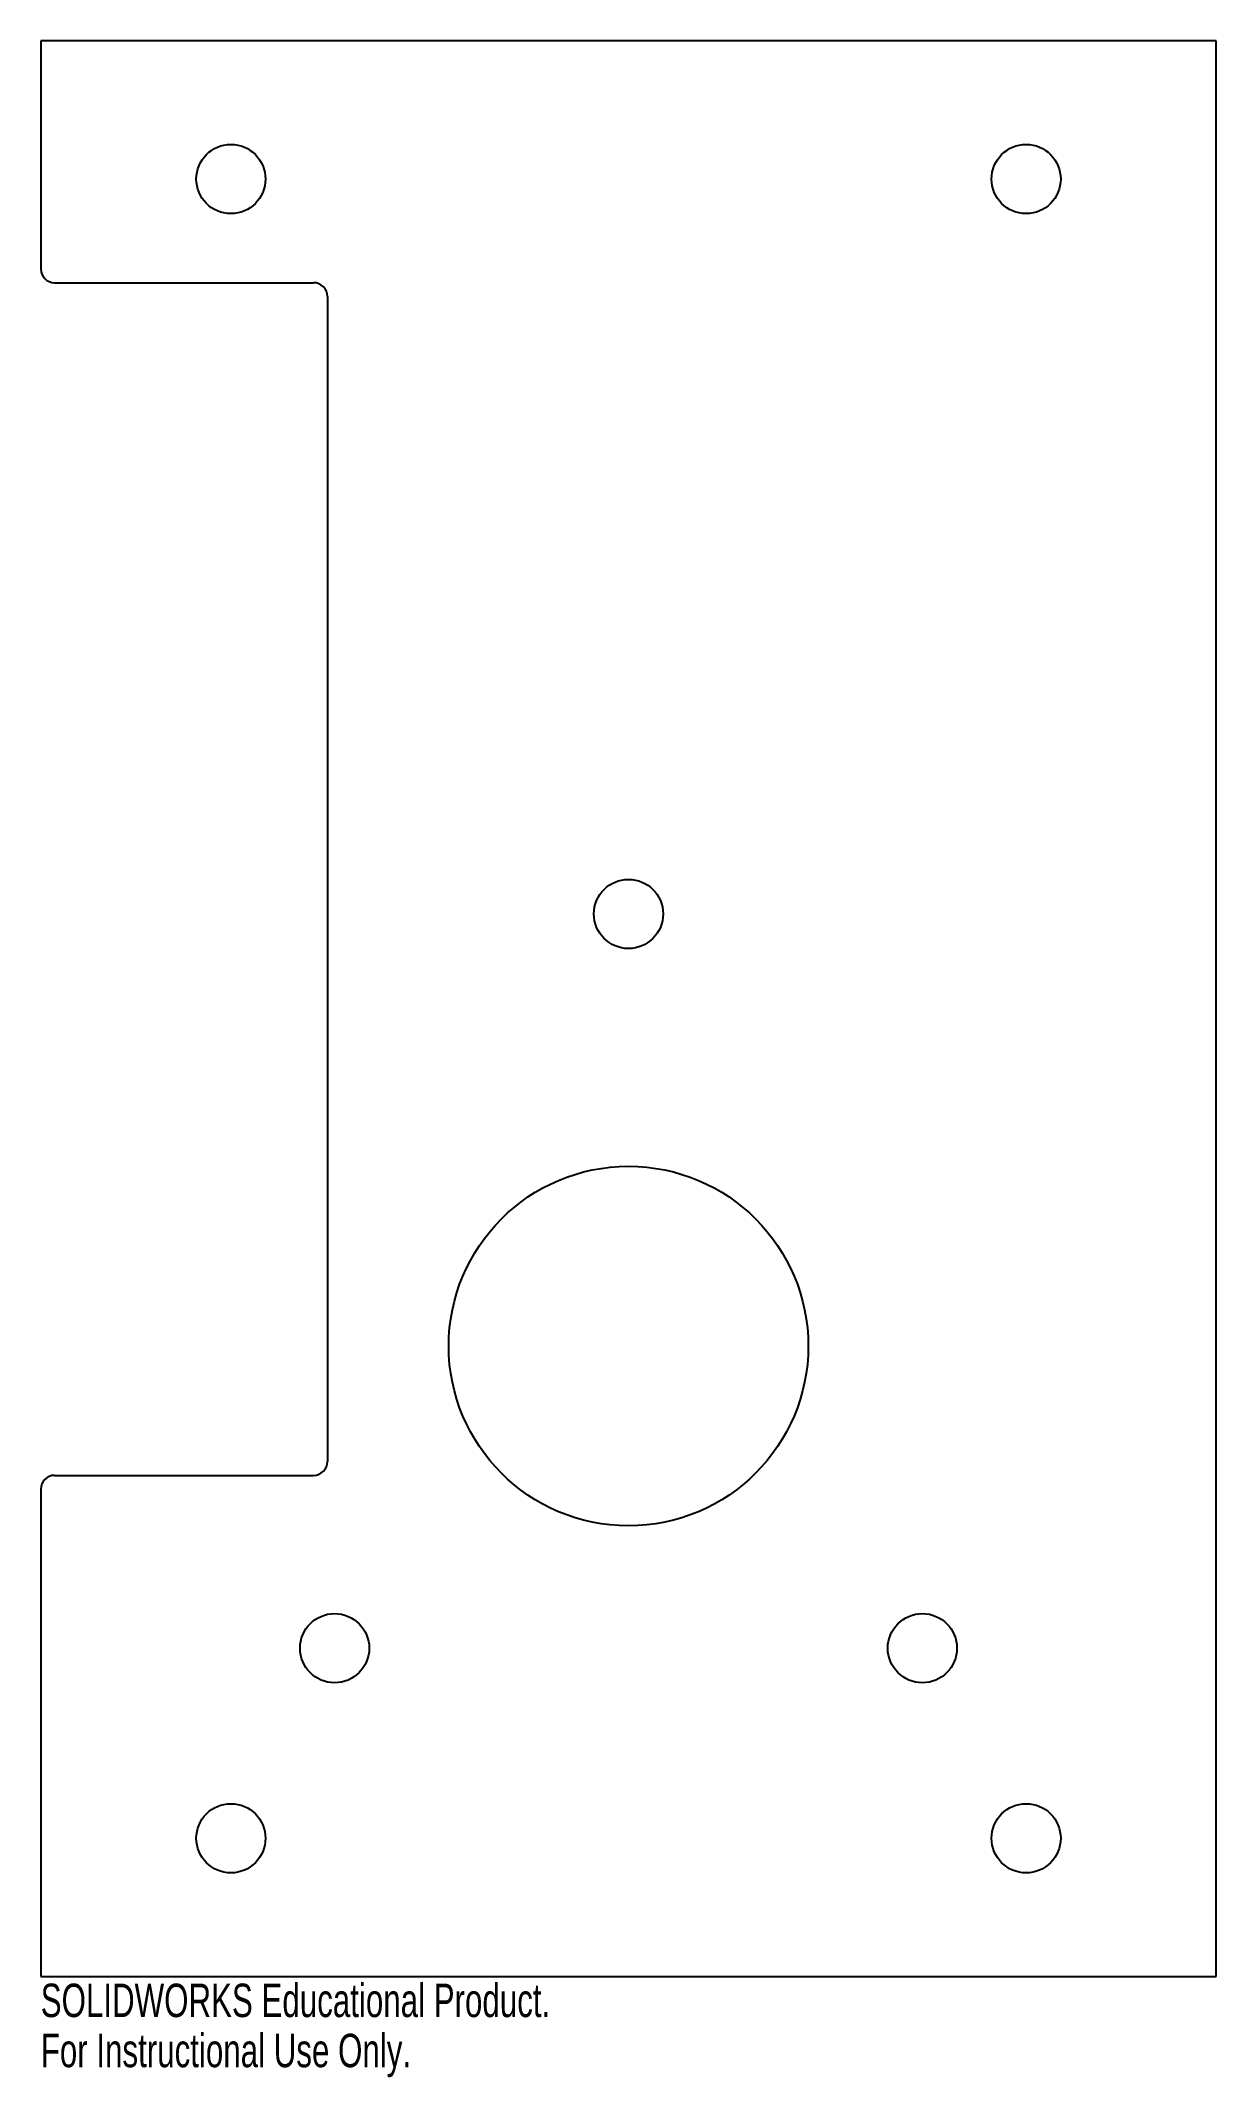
# Model space of a CAD drawing. Header units: millimetres. Extents: x -85 to 85, y -155 to 140.
import ezdxf

# ---------------------------------------------------------------- set-up
doc = ezdxf.new("R2010")
doc.units = ezdxf.units.MM
doc.styles.add('SLDTEXTSTYLE0', font='TXT', dxfattribs={"width": 0.7})

msp = doc.modelspace()

# ---------------------------------------------------------------- linework, layer by layer
at = {"color": 7, "linetype": 'Continuous', "lineweight": 25}
for p, q in [((85, 140), (-85, 140)), ((-85, 140), (-85, 107)), ((85, -140), (85, 140)), ((-83, 105), (-45.54, 105)), ((-43.54, 103), (-43.54, -65.5)), ((-83, -67.5), (-45.54, -67.5)), ((-85, -69.5), (-85, -140)), ((-85, -140), (85, -140))]:
    msp.add_line(p, q, dxfattribs=at)
for centre, radius in [((-57.5, 120), 5), ((57.5, 120), 5), ((0, 13.7), 5), ((0, -48.8), 26), ((-42.5, -92.5), 5), ((42.5, -92.5), 5), ((-57.5, -120), 5), ((57.5, -120), 5)]:
    msp.add_circle(centre, radius, dxfattribs=at)
for centre, start, end in [((-83, 107), 180, 270), ((-45.54, 103), 0, 90), ((-83, -69.5), 90, 180), ((-45.54, -65.5), 270, 0)]:
    msp.add_arc(centre, 2, start, end, dxfattribs=at)

# ---------------------------------------------------------------- texts
at = {"color": 7, "linetype": 'Continuous', "char_height": 4.8336, "attachment_point": 1, "style": 'SLDTEXTSTYLE0'}
for s, insert in [('SOLIDWORKS Educational Product.', (-85, -141.02)), ('For Instructional Use Only.', (-85, -148.27))]:
    msp.add_mtext(s, dxfattribs=dict(at, insert=insert))

doc.saveas('drawing.dxf')
